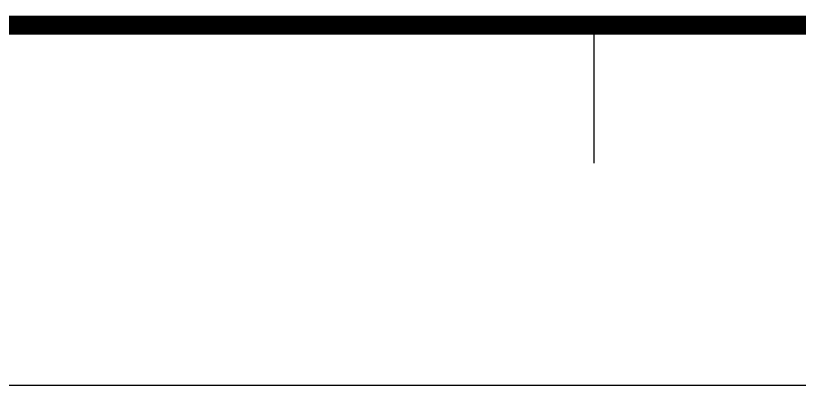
# Model space of a CAD drawing. Header units: millimetres. Extents: x 0 to 2520, y 0 to 1796.
# Drawn here: x 1560 to 1684.1, y 0 to 58.5 of the extents above; entities that cross this region are included whole.
import ezdxf

# ---------------------------------------------------------------- set-up
doc = ezdxf.new("R2010")
doc.units = ezdxf.units.MM
doc.header["$LTSCALE"] = 50

msp = doc.modelspace()

# ---------------------------------------------------------------- linework, layer by layer
at = {"color": 7, "linetype": 'Continuous'}
for p, q in [((153, 57), (2461.612, 57)), ((1413, 57), (2461.612, 57)), ((1651.612, 35.152), (1651.612, 57)), ((0, 0), (2520, 0))]:
    msp.add_line(p, q, dxfattribs=at)
at = {"color": 7, "linetype": 'Continuous', "const_width": 3}
msp.add_lwpolyline([(2461.612, 57), (153, 57)], dxfattribs=at)

doc.saveas('drawing.dxf')
